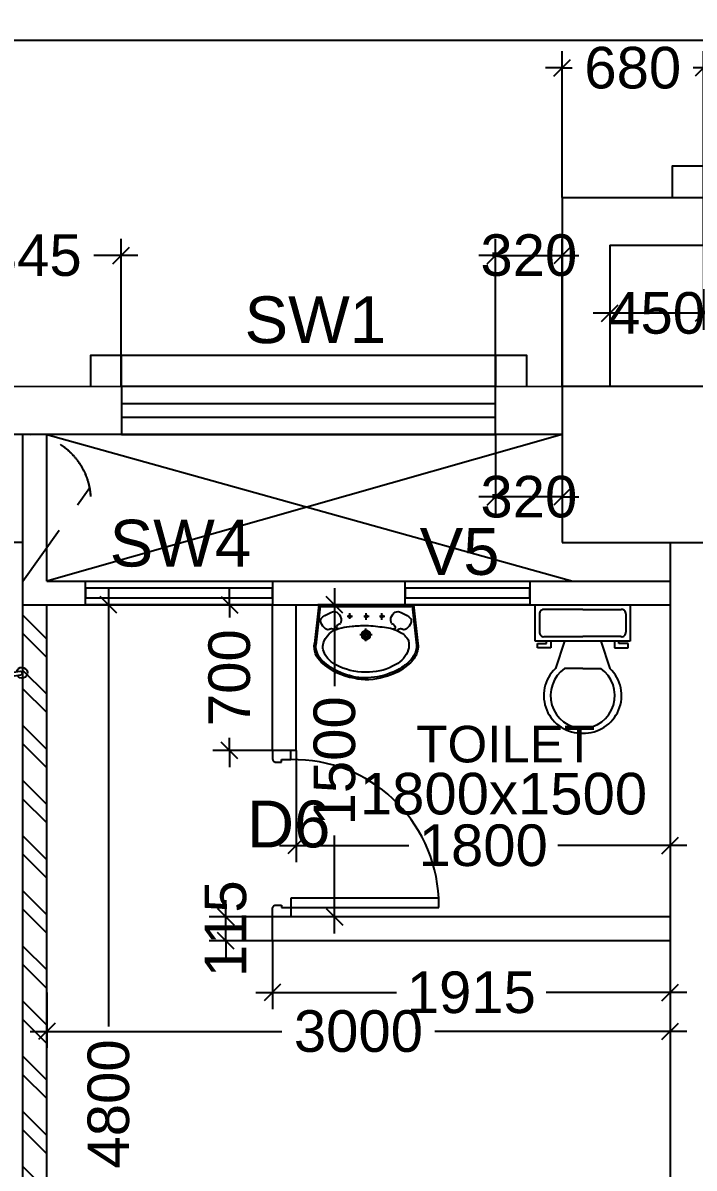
# Model space of a CAD drawing. Extents: x 7897917 to 8423973, y -6487334 to -6173396.
# Drawn here: x 8025329 to 8028559, y -6340774 to -6335266 of the extents above; entities that cross this region are included whole.
import ezdxf
from ezdxf.enums import TextEntityAlignment as Align

# ---------------------------------------------------------------- set-up
doc = ezdxf.new("R2010")
doc.units = 0
doc.header["$LTSCALE"] = 600
doc.header["$MEASUREMENT"] = 0
doc.header["$PDMODE"] = 35
doc.linetypes.add('DASHED', pattern=[0.75, 0.5, -0.25])
doc.layers.get('0').update_dxf_attribs({"linetype": 'CONTINUOUS'})
doc.layers.get('Defpoints').update_dxf_attribs({"linetype": 'CONTINUOUS'})
for name, color, linetype in [('Beds', 33, 'CONTINUOUS'), ('chajja', 7, 'CONTINUOUS'), ('DIM', 8, 'CONTINUOUS'), ('DIM-TEXT', 8, 'CONTINUOUS'), ('DOOR', 32, 'CONTINUOUS'), ('Ele Proje.', 7, 'CONTINUOUS'), ('Fixed Glass', 171, 'CONTINUOUS'), ('furniture', 33, 'CONTINUOUS'), ('joinery', 7, 'CONTINUOUS'), ('LA-column', 3, 'CONTINUOUS'), ('LOADING', 140, 'CONTINUOUS'), ('PARTI', 21, 'CONTINUOUS'), ('Parti Hat', 35, 'CONTINUOUS'), ('Room Dim', 1, 'CONTINUOUS'), ('TEXT', 6, 'CONTINUOUS'), ('Toi-Euip', 8, 'CONTINUOUS'), ('toi-fix', 46, 'CONTINUOUS'), ('Walls', 7, 'CONTINUOUS'), ('WIN', 151, 'CONTINUOUS'), ('Working Dim', 5, 'CONTINUOUS')]:
    doc.layers.add(name, color=color, linetype=linetype)
doc.styles.add('ari', font='arial.ttf')
doc.styles.add('ARIAL', font='arial.ttf')
doc.styles.add('RT', font='romant.shx')
doc.styles.get("Standard").update_dxf_attribs({"font": 'romans.shx'})
doc.dimstyles.new('int. dim', dxfattribs={"dimtxt": 450, "dimasz": 80, "dimexe": 80, "dimexo": 0, "dimgap": 70, "dimtad": 0, "dimdec": 0, "dimzin": 12, "dimdsep": 46, "dimtxsty": 'ari', "dimblk": 'OBLIQUE', "dimcen": 2, "dimdle": 80, "dimclrd": 256, "dimclre": 256, "dimclrt": 6, "dimadec": 0, "dimazin": 0, "dimtfac": 1, "dimtdec": 0, "dimtix": 1, "dimtmove": 2, "dimatfit": 3, "dimfxl": 1, "dimtolj": 1, "dimtzin": 0, "dimlwd": -1, "dimlwe": -1, "dimarcsym": 0})
doc.dimstyles.new('STANDARD$0', dxfattribs={"dimscale": 0, "dimtxt": 150, "dimasz": 125, "dimexe": 0.75, "dimexo": 1, "dimgap": 25, "dimtad": 1, "dimdec": 0, "dimdsep": 46, "dimtxsty": 'Standard', "dimblk1": 'DOT', "dimblk2": 'DOT', "dimsah": 1, "dimcen": 2.5, "dimclrd": 1, "dimclre": 1, "dimclrt": 3, "dimadec": 0, "dimazin": 0, "dimtfac": 1, "dimtdec": 0, "dimtmove": 0, "dimatfit": 3, "dimldrblk": 'DOT', "dimfxl": 1, "dimtolj": 1, "dimtzin": 0, "dimarcsym": 0})
doc.dimstyles.new('TEXT', dxfattribs={"dimscale": 0, "dimtxt": 600, "dimasz": 300, "dimexe": 300, "dimexo": 30, "dimgap": 50, "dimtad": 0, "dimdec": 0, "dimzin": 0, "dimdsep": 46, "dimtxsty": 'RT', "dimblk": 'OBLIQUE', "dimcen": 0.09, "dimdle": 300, "dimclrd": 256, "dimclre": 256, "dimclrt": 170, "dimadec": 0, "dimazin": 0, "dimtfac": 1, "dimtdec": 0, "dimtofl": 0, "dimtmove": 2, "dimatfit": 3, "dimfxl": 1, "dimfrac": 2, "dimtolj": 1, "dimtzin": 0, "dimlwd": -1, "dimlwe": -1, "dimarcsym": 0})

# ---------------------------------------------------------------- blocks, each defined once
blk = doc.blocks.new('_Oblique')
at = {"color": 0, "linetype": 'ByBlock', "lineweight": -2}
blk.add_line((-0.5, -0.5), (0.5, 0.5), dxfattribs=at)
blk = doc.blocks.new('*D231')
at = {"layer": 'Defpoints', "color": 0, "transparency": 16777216}
for p in [(8038813.9, -6333844.6), (8038813.9, -6337015.5), (7997754, -6337165.3)]:
    blk.add_point(p, dxfattribs=at)
at = {"layer": 'DIM', "color": 8, "transparency": 16777216}
for p, q in [((7997754, -6337165.3), (7997754, -6333544.6)), ((8038813.9, -6337015.5), (8038813.9, -6333544.6)), ((7997454, -6333844.6), (8016576, -6333844.6)), ((8039113.9, -6333844.6), (8019991.9, -6333844.6))]:
    blk.add_line(p, q, dxfattribs=at)
at = {"layer": 'DIM', "color": 8, "transparency": 16777216, "xscale": 300, "yscale": 300, "zscale": 300, "rotation": 180}
blk.add_blockref('_Oblique', (7997754, -6333844.6), dxfattribs=at)
at = {"layer": 'DIM', "color": 8, "transparency": 16777216, "xscale": 300, "yscale": 300, "zscale": 300}
blk.add_blockref('_Oblique', (8038813.9, -6333844.6), dxfattribs=at)
at = {"layer": 'DIM', "color": 7, "transparency": 16777216, "insert": (8018284, -6333844.6), "char_height": 750, "attachment_point": 5, "style": 'ari'}
blk.add_mtext('\\A1;41.06m', dxfattribs=at)
blk = doc.blocks.new('*D247')
at = {"layer": 'Defpoints', "color": 0, "transparency": 16777216}
for p in [(8038813.9, -6332733.4), (7918773.9, -6337015.4, 5.1), (8038813.9, -6337015.4, -42.2)]:
    blk.add_point(p, dxfattribs=at)
at = {"layer": 'DIM', "color": 8, "transparency": 16777216}
for p, q in [((7918773.9, -6337015.4), (7918773.9, -6332433.4)), ((8038813.9, -6337015.4), (8038813.9, -6332433.4)), ((7918473.9, -6332733.4), (7976845, -6332733.4)), ((8039113.9, -6332733.4), (7980742.8, -6332733.4))]:
    blk.add_line(p, q, dxfattribs=at)
at = {"layer": 'DIM', "color": 8, "transparency": 16777216, "xscale": 300, "yscale": 300, "zscale": 300, "rotation": 180}
blk.add_blockref('_Oblique', (7918773.9, -6332733.4), dxfattribs=at)
at = {"layer": 'DIM', "color": 8, "transparency": 16777216, "xscale": 300, "yscale": 300, "zscale": 300}
blk.add_blockref('_Oblique', (8038813.9, -6332733.4), dxfattribs=at)
at = {"layer": 'DIM', "color": 7, "transparency": 16777216, "insert": (7978793.9, -6332733.4), "char_height": 750, "attachment_point": 5, "style": 'ari'}
blk.add_mtext('\\A1;120.04m', dxfattribs=at)
blk = doc.blocks.new('*D330')
at = {"layer": 'Defpoints', "color": 0, "transparency": 16777216}
for p in [(8027923.6, -6335483), (8027923.6, -6336105.4), (8028604, -6336335.4, 47.4)]:
    blk.add_point(p, dxfattribs=at)
at = {"layer": 'Working Dim', "transparency": 16777216}
for p, q in [((8027923.6, -6336105.4), (8027923.6, -6335403)), ((8028604, -6336335.4), (8028604, -6335403)), ((8027923.6, -6335483), (8027843.6, -6335483)), ((8027923.6, -6335483), (8027972.6, -6335483)), ((8028604, -6335483), (8028554.9, -6335483)), ((8028604, -6335483), (8028684, -6335483))]:
    blk.add_line(p, q, dxfattribs=at)
at = {"layer": 'Working Dim', "transparency": 16777216, "xscale": 80, "yscale": 80, "zscale": 80}
blk.add_blockref('_Oblique', (8027923.6, -6335483), dxfattribs=at)
at = {"layer": 'Working Dim', "transparency": 16777216, "xscale": 80, "yscale": 80, "zscale": 80, "rotation": 180}
blk.add_blockref('_Oblique', (8028604, -6335483), dxfattribs=at)
at = {"layer": 'Working Dim', "color": 6, "transparency": 16777216, "insert": (8028263.8, -6335483), "char_height": 200, "attachment_point": 5, "style": 'ari'}
blk.add_mtext('\\A1;680', dxfattribs=at)
blk = doc.blocks.new('*D331')
at = {"layer": 'Defpoints', "color": 0, "transparency": 16777216}
for p in [(8027923.6, -6336384.5), (8027603.6, -6337015.5, 109.6), (8027923.6, -6337015.4, -14.8)]:
    blk.add_point(p, dxfattribs=at)
at = {"layer": 'Working Dim', "transparency": 16777216}
for p, q in [((8027603.6, -6337015.5), (8027603.6, -6336304.5)), ((8027923.6, -6337015.4), (8027923.6, -6336304.5)), ((8027603.6, -6336384.5), (8027523.6, -6336384.5)), ((8027603.6, -6336384.5), (8027923.6, -6336384.5)), ((8027923.6, -6336384.5), (8028003.6, -6336384.5))]:
    blk.add_line(p, q, dxfattribs=at)
at = {"layer": 'Working Dim', "transparency": 16777216, "xscale": 80, "yscale": 80, "zscale": 80}
blk.add_blockref('_Oblique', (8027603.6, -6336384.5), dxfattribs=at)
at = {"layer": 'Working Dim', "transparency": 16777216, "xscale": 80, "yscale": 80, "zscale": 80, "rotation": 180}
blk.add_blockref('_Oblique', (8027923.6, -6336384.5), dxfattribs=at)
at = {"layer": 'Working Dim', "color": 6, "transparency": 16777216, "insert": (8027763.6, -6336384.5), "char_height": 200, "attachment_point": 5, "style": 'ari'}
blk.add_mtext('\\A1;320', dxfattribs=at)
blk = doc.blocks.new('*D332')
at = {"layer": 'Defpoints', "color": 0, "transparency": 16777216}
for p in [(8025801.4, -6336384.5), (8024956.3, -6337015.8, 108.6), (8025801.4, -6337015.9, -14.8)]:
    blk.add_point(p, dxfattribs=at)
at = {"layer": 'Working Dim', "transparency": 16777216}
for p, q in [((8024956.3, -6337015.8), (8024956.3, -6336304.5)), ((8025801.4, -6337015.9), (8025801.4, -6336304.5)), ((8024876.3, -6336384.5), (8025087, -6336384.5)), ((8025881.4, -6336384.5), (8025670.6, -6336384.5))]:
    blk.add_line(p, q, dxfattribs=at)
at = {"layer": 'Working Dim', "transparency": 16777216, "xscale": 80, "yscale": 80, "zscale": 80, "rotation": 180}
blk.add_blockref('_Oblique', (8024956.3, -6336384.5), dxfattribs=at)
at = {"layer": 'Working Dim', "transparency": 16777216, "xscale": 80, "yscale": 80, "zscale": 80}
blk.add_blockref('_Oblique', (8025801.4, -6336384.5), dxfattribs=at)
at = {"layer": 'Working Dim', "color": 6, "transparency": 16777216, "insert": (8025378.8, -6336384.5), "char_height": 200, "attachment_point": 5, "style": 'ari'}
blk.add_mtext('\\A1;845', dxfattribs=at)
blk = doc.blocks.new('*D364')
at = {"layer": 'Defpoints', "color": 0, "transparency": 16777216}
for p in [(8027603.6, -6337245.8, 109.6), (8027923.9, -6337245.5, 57.1), (8027603.6, -6337546.2)]:
    blk.add_point(p, dxfattribs=at)
at = {"layer": 'Working Dim', "transparency": 16777216}
for p, q in [((8027603.6, -6337245.8), (8027603.6, -6337626.2)), ((8027923.9, -6337245.5), (8027923.9, -6337626.2)), ((8027603.6, -6337546.2), (8027523.6, -6337546.2)), ((8027923.9, -6337546.2), (8027603.6, -6337546.2)), ((8027923.9, -6337546.2), (8028003.9, -6337546.2))]:
    blk.add_line(p, q, dxfattribs=at)
at = {"layer": 'Working Dim', "transparency": 16777216, "xscale": 80, "yscale": 80, "zscale": 80}
blk.add_blockref('_Oblique', (8027603.6, -6337546.2), dxfattribs=at)
at = {"layer": 'Working Dim', "transparency": 16777216, "xscale": 80, "yscale": 80, "zscale": 80, "rotation": 180}
blk.add_blockref('_Oblique', (8027923.9, -6337546.2), dxfattribs=at)
at = {"layer": 'Working Dim', "color": 6, "transparency": 16777216, "insert": (8027763.8, -6337546.2), "char_height": 200, "attachment_point": 5, "style": 'ari'}
blk.add_mtext('\\A1;320', dxfattribs=at)
blk = doc.blocks.new('*D387')
at = {"layer": 'Defpoints', "color": 0, "transparency": 16777216}
for p in [(8028153.6, -6336335.4, 74.4), (8028603.7, -6336335.4, 64.7), (8028153.6, -6336662.6)]:
    blk.add_point(p, dxfattribs=at)
at = {"layer": 'Working Dim', "transparency": 16777216}
for p, q in [((8028153.6, -6336335.4), (8028153.6, -6336742.6)), ((8028603.7, -6336335.4), (8028603.7, -6336742.6)), ((8028153.6, -6336662.6), (8028073.6, -6336662.6)), ((8028603.7, -6336662.6), (8028153.6, -6336662.6)), ((8028603.7, -6336662.6), (8028683.7, -6336662.6))]:
    blk.add_line(p, q, dxfattribs=at)
at = {"layer": 'Working Dim', "transparency": 16777216, "xscale": 80, "yscale": 80, "zscale": 80}
blk.add_blockref('_Oblique', (8028153.6, -6336662.6), dxfattribs=at)
at = {"layer": 'Working Dim', "transparency": 16777216, "xscale": 80, "yscale": 80, "zscale": 80, "rotation": 180}
blk.add_blockref('_Oblique', (8028603.7, -6336662.6), dxfattribs=at)
at = {"layer": 'Working Dim', "color": 6, "transparency": 16777216, "insert": (8028378.7, -6336662.6), "char_height": 200, "attachment_point": 5, "style": 'ari'}
blk.add_mtext('\\A1;450', dxfattribs=at)
blk = doc.blocks.new('*D1459')
at = {"layer": 'Defpoints', "color": 0, "linetype": 'Continuous', "transparency": 16777216}
for p in [(8038813.9, -6335351), (8038813.9, -6337015.5, -14.3), (7997754.3, -6337085.4, -0.1)]:
    blk.add_point(p, dxfattribs=at)
at = {"layer": 'DIM-TEXT', "transparency": 16777216}
for p, q in [((7997754.3, -6337085.4), (7997754.3, -6335051)), ((8038813.9, -6337015.5), (8038813.9, -6335051)), ((7997454.3, -6335351), (8012036.3, -6335351)), ((8039113.9, -6335351), (8024532, -6335351))]:
    blk.add_line(p, q, dxfattribs=at)
at = {"layer": 'DIM-TEXT', "linetype": 'Continuous', "transparency": 16777216, "xscale": 300, "yscale": 300, "zscale": 300, "rotation": 180}
blk.add_blockref('_Oblique', (7997754.3, -6335351), dxfattribs=at)
at = {"layer": 'DIM-TEXT', "linetype": 'Continuous', "transparency": 16777216, "xscale": 300, "yscale": 300, "zscale": 300}
blk.add_blockref('_Oblique', (8038813.9, -6335351), dxfattribs=at)
at = {"layer": 'DIM-TEXT', "color": 170, "linetype": 'Continuous', "transparency": 16777216, "insert": (8018284.1, -6335351), "char_height": 750, "attachment_point": 5, "style": 'ari'}
blk.add_mtext('\\A1;{\\H1.067x;S.I.C.U WARD (20 Beds)}', dxfattribs=at)
blk = doc.blocks.new('1000')
at = {"layer": 'DOOR'}
for p, q in [((0, -100), (0, 0)), ((0, 0), (49.7, 0)), ((49.7, 0), (49.7, -2.2)), ((63.2, -49.5), (49.7, -49.5)), ((49.7, -49.5), (49.7, -100)), ((63.2, -13.5), (61, -13.5)), ((63.2, -13.5), (63.2, -49.5)), ((836.8, -13.5), (836.8, -49.5)), ((836.8, -13.5), (839, -13.5)), ((836.8, -49.5), (850.3, -49.5)), ((850.3, 0), (850.3, -2.2)), ((900, 0), (850.3, 0)), ((850.3, -49.5), (850.3, -100)), ((900, -100), (900, 0)), ((49.7, -100), (0, -100)), ((49.7, -100), (49.7, -900.6)), ((100.2, -100), (49.7, -100)), ((100.2, -900.6), (100.2, -100)), ((850.3, -100), (900, -100)), ((49.7, -900.6), (100.2, -900.6))]:
    blk.add_line(p, q, dxfattribs=at)
for centre, major_axis, start_param, end_param in [((49.7, -13.5), (-7.95, 7.95), 3.926991, 5.497787), ((850.3, -13.5), (7.95, 7.95), 0.785398, 2.356194)]:
    blk.add_ellipse(centre, major_axis=major_axis, ratio=1, start_param=start_param, end_param=end_param, dxfattribs=at)
at = {"layer": 'DOOR', "color": 145}
blk.add_ellipse((64.3, -115.3), major_axis=(-519.7, 589.8), ratio=1, start_param=2.464943, end_param=4.009476, dxfattribs=at)
blk = doc.blocks.new('*D1736')
at = {"layer": 'Defpoints', "color": 0, "transparency": 16777216}
for p in [(8025443.8, -6339930.3, 20.7), (8028443.3, -6339930.3, 5.1), (8025443.8, -6340116.3)]:
    blk.add_point(p, dxfattribs=at)
at = {"layer": 'Working Dim', "transparency": 16777216}
for p, q in [((8025443.8, -6339930.3), (8025443.8, -6340196.3)), ((8028443.3, -6339930.3), (8028443.3, -6340196.3)), ((8025363.8, -6340116.3), (8026575.3, -6340116.3)), ((8028523.3, -6340116.3), (8027311.8, -6340116.3))]:
    blk.add_line(p, q, dxfattribs=at)
at = {"layer": 'Working Dim', "transparency": 16777216, "xscale": 80, "yscale": 80, "zscale": 80, "rotation": 180}
blk.add_blockref('_Oblique', (8025443.8, -6340116.3), dxfattribs=at)
at = {"layer": 'Working Dim', "transparency": 16777216, "xscale": 80, "yscale": 80, "zscale": 80}
blk.add_blockref('_Oblique', (8028443.3, -6340116.3), dxfattribs=at)
at = {"layer": 'Working Dim', "color": 6, "transparency": 16777216, "insert": (8026943.5, -6340116.3), "char_height": 200, "attachment_point": 5, "style": 'ari'}
blk.add_mtext('\\A1;3000', dxfattribs=at)
blk = doc.blocks.new('*D1737')
at = {"layer": 'Defpoints', "color": 0, "transparency": 16777216}
for p in [(8026001.6, -6338065.5, 6), (8025741.2, -6342865.4), (8026087.2, -6342865.4, 20)]:
    blk.add_point(p, dxfattribs=at)
at = {"layer": 'Working Dim', "transparency": 16777216}
for p, q in [((8025741.2, -6337985.5), (8025741.2, -6340093.1)), ((8026001.6, -6338065.5), (8025661.2, -6338065.5)), ((8025741.2, -6342945.4), (8025741.2, -6340837.8)), ((8026087.2, -6342865.4), (8025661.2, -6342865.4))]:
    blk.add_line(p, q, dxfattribs=at)
at = {"layer": 'Working Dim', "transparency": 16777216, "xscale": 80, "yscale": 80, "zscale": 80}
for p, rotation in [((8025741.2, -6338065.5), 90), ((8025741.2, -6342865.4), 270)]:
    blk.add_blockref('_Oblique', p, dxfattribs=dict(at, rotation=rotation))
at = {"layer": 'Working Dim', "color": 6, "transparency": 16777216, "insert": (8025741.2, -6340465.5), "char_height": 200, "attachment_point": 5, "rotation": 90, "style": 'ari'}
blk.add_mtext('\\A1;4800', dxfattribs=at)
blk = doc.blocks.new('*D1738')
at = {"layer": 'Defpoints', "color": 0, "transparency": 16777216}
for p in [(8026644.3, -6338765.5, 5.1), (8028444.3, -6339103.1, 5.1), (8026644.3, -6339222.7)]:
    blk.add_point(p, dxfattribs=at)
at = {"layer": 'Working Dim', "transparency": 16777216}
for p, q in [((8026644.3, -6338765.5), (8026644.3, -6339302.7)), ((8028444.3, -6339103.1), (8028444.3, -6339302.7)), ((8026564.3, -6339222.7), (8027185.4, -6339222.7)), ((8028524.3, -6339222.7), (8027903.2, -6339222.7))]:
    blk.add_line(p, q, dxfattribs=at)
at = {"layer": 'Working Dim', "transparency": 16777216, "xscale": 80, "yscale": 80, "zscale": 80, "rotation": 180}
blk.add_blockref('_Oblique', (8026644.3, -6339222.7), dxfattribs=at)
at = {"layer": 'Working Dim', "transparency": 16777216, "xscale": 80, "yscale": 80, "zscale": 80}
blk.add_blockref('_Oblique', (8028444.3, -6339222.7), dxfattribs=at)
at = {"layer": 'Working Dim', "color": 6, "transparency": 16777216, "insert": (8027544.3, -6339222.7), "char_height": 200, "attachment_point": 5, "style": 'ari'}
blk.add_mtext('\\A1;1800', dxfattribs=at)
blk = doc.blocks.new('*D1739')
at = {"layer": 'Defpoints', "color": 0, "transparency": 16777216}
for p in [(8026828.8, -6338065.5, 5.1), (8026828.8, -6338065.5), (8026828.8, -6339565.5, 5.1)]:
    blk.add_point(p, dxfattribs=at)
at = {"layer": 'Working Dim', "transparency": 16777216}
for p, q in [((8026828.8, -6337985.5), (8026828.8, -6338456.6)), ((8026828.8, -6338065.5), (8026748.8, -6338065.5)), ((8026828.8, -6339645.5), (8026828.8, -6339174.4)), ((8026828.8, -6339565.5), (8026748.8, -6339565.5))]:
    blk.add_line(p, q, dxfattribs=at)
at = {"layer": 'Working Dim', "transparency": 16777216, "xscale": 80, "yscale": 80, "zscale": 80}
for p, rotation in [((8026828.8, -6338065.5), 90), ((8026828.8, -6339565.5), 270)]:
    blk.add_blockref('_Oblique', p, dxfattribs=dict(at, rotation=rotation))
at = {"layer": 'Working Dim', "color": 6, "transparency": 16777216, "insert": (8026828.8, -6338815.5), "char_height": 200, "attachment_point": 5, "rotation": 90, "style": 'ari'}
blk.add_mtext('\\A1;1500', dxfattribs=at)
blk = doc.blocks.new('HF12177-P')
for p, q in [((-0.0196, -0.007), (-0.1885, 0.2255)), ((0, 0), (-0.1724, 0.2372)), ((0, 0), (0.1724, 0.2372)), ((0.0196, -0.007), (0.1885, 0.2255)), ((-0.0631, -0.027), (-0.2951, -0.1024)), ((-0.01, -0.0308), (-0.2889, -0.1214)), ((-0.12, -0.015), (-0.12, -0.019)), ((-0.112, -0.007), (0.112, -0.007)), ((-0.112, -0.027), (0.112, -0.027)), ((-0.1, -0.007), (-0.1, -0.027)), ((-0.01, -0.0308), (-0.01, -0.324)), ((0.01, -0.0308), (0.01, -0.324)), ((0.01, -0.0308), (0.2889, -0.1214)), ((0.0631, -0.027), (0.2951, -0.1024)), ((0.1, -0.007), (0.1, -0.027)), ((0.12, -0.015), (0.12, -0.019))]:
    blk.add_line(p, q)
for centre, radius, start, end in [((-0.1852, 0.2378), 0.03, 325.47122, 286.52878), ((0.1852, 0.2378), 0.03, 253.47122, 214.52878), ((-0.1821, 0.2302), 0.008, 126.37327, 216), ((0, -0.017), 0.315, 125.62673, 126.37327), ((-0.1788, 0.2325), 0.008, 36, 125.62673), ((0.1788, 0.2325), 0.008, 54.37327, 144), ((0, -0.017), 0.315, 53.62673, 54.37327), ((0.1821, 0.2302), 0.008, 324, 53.62673), ((-0.112, -0.015), 0.008, 90, 180), ((-0.112, -0.019), 0.008, 180, 270), ((0.112, -0.015), 0.008, 0, 90), ((0.112, -0.019), 0.008, 270, 0), ((-0.2996, -0.1144), 0.03, 37.47122, 358.52878), ((-0.2926, -0.11), 0.008, 108, 197.62673), ((0, -0.017), 0.315, 197.62673, 198.37327), ((-0.2914, -0.1138), 0.008, 198.37327, 288), ((0.2996, -0.1144), 0.03, 181.47122, 142.52878), ((0.2914, -0.1138), 0.008, 252, 341.62673), ((0.2926, -0.11), 0.008, 342.37327, 72), ((0, -0.017), 0.315, 341.62673, 342.37327), ((0, -0.332), 0.03, 109.47122, 70.52878), ((-0.002, -0.324), 0.008, 180, 269.62673), ((0, -0.017), 0.315, 269.62673, 270.37327), ((0.002, -0.324), 0.008, 270.37327, 0)]:
    blk.add_arc(centre, radius, start, end)
blk = doc.blocks.new('HF10037A-P')
for p, q in [((-0.0301, 0.4129), (-0.0301, 0.3879)), ((0.0299, 0.4129), (-0.0301, 0.4129)), ((0.0299, 0.3879), (-0.0301, 0.3879)), ((0.0299, 0.4129), (0.0299, 0.3879)), ((-0.2161, 0.2789), (-0.2303, 0.2206)), ((-0.2161, 0.2789), (-0.1918, 0.273)), ((-0.1918, 0.273), (-0.206, 0.2147)), ((0.1911, 0.2695), (0.2149, 0.2771)), ((0.1911, 0.2695), (0.2094, 0.2124)), ((0.2149, 0.2771), (0.2332, 0.22)), ((-0.2303, 0.2206), (-0.206, 0.2147)), ((0.1909, 0.2372), (0.2004, 0.2402)), ((0.2094, 0.2124), (0.2332, 0.22)), ((-0.1637, 0.0065), (-0.1487, 0.0264)), ((-0.1637, 0.0065), (-0.1157, -0.0296)), ((-0.1487, 0.0264), (-0.1007, -0.0096)), ((0.0965, -0.0108), (0.1459, 0.0231)), ((0.1106, -0.0314), (0.1601, 0.0025)), ((0.1107, 0.0109), (0.1162, 0.0026)), ((0.1601, 0.0025), (0.1459, 0.0231)), ((-0.1157, -0.0296), (-0.1007, -0.0096)), ((0.1106, -0.0314), (0.0965, -0.0108))]:
    blk.add_line(p, q)
for radius in [0.21, 0.1775]:
    blk.add_circle((0, 0.1775), radius)
for centre, radius, start, end in [((-0.0001, 0.3254), 0.0925, 71.07536, 108.92464), ((-0.0001, 0.4754), 0.0925, 251.07536, 288.92464), ((-0.1382, 0.229), 0.0925, 147.34193, 185.19122), ((-0.2839, 0.2646), 0.0925, 327.34193, 5.19122), ((0.2836, 0.2676), 0.0925, 178.84116, 216.69044), ((0.1407, 0.2219), 0.0925, 358.84116, 36.69044), ((0, 0.1775), 0.2, 303.60368, 17.3657), ((-0.0871, 0.0584), 0.0925, 214.18748, 252.03677), ((-0.1772, -0.0615), 0.0925, 34.18748, 72.03677), ((0.1707, -0.066), 0.0925, 105.51211, 143.3614), ((0.0859, 0.0577), 0.0925, 285.51211, 323.3614)]:
    blk.add_arc(centre, radius, start, end)
blk = doc.blocks.new('ME17678-P')
at = {"layer": 'furniture', "color": 21}
for p, q in [((-0.05, 0.175), (0.26, 0.175)), ((-0.05, 0.175), (-0.05, 0.05)), ((0.26, 0.175), (0.26, 0)), ((0, 0), (-0.05, 0.05)), ((0, 0), (0.26, 0))]:
    blk.add_line(p, q, dxfattribs=at)
blk = doc.blocks.new('A$C6969112B')
at = {"layer": 'furniture', "color": 8}
for p, q in [((477.6, 1766.3), (1159.9, 1766.3)), ((477.6, 130.9), (477.6, 1766.3)), ((521.2, 1792.5), (1116.3, 1792.5)), ((521.2, 1766.3), (521.2, 1792.5)), ((1116.3, 1766.3), (1116.3, 1792.5)), ((1159.9, 130.9), (1159.9, 1766.3)), ((428.3, 1689), (477.6, 1728.6)), ((428.3, 1654.1), (477.6, 1614.5)), ((432.3, 1559.1), (432.3, 1556.9)), ((433.9, 342.6), (433.9, 1556.9)), ((451.4, 342.6), (451.4, 1556.9)), ((453, 1559.1), (453, 1556.9)), ((476, 1595), (476, 1560.9)), ((1161.6, 1595), (1161.6, 1560.9)), ((1184.5, 1559.1), (1184.5, 1556.9)), ((1186.1, 342.6), (1186.1, 1556.9)), ((1203.6, 342.6), (1203.6, 1556.9)), ((1205.2, 1559.1), (1205.2, 1556.9)), ((1234.1, 702.5), (1212.3, 702.5)), ((1212.3, 702.5), (1212.3, 650.2)), ((1223.2, 130.9), (1223.2, 676.4)), ((1223.2, 676.4), (1594.1, 676.4)), ((1234.1, 702.5), (1234.1, 676.4)), ((1605, 702.5), (1583.2, 702.5)), ((1583.2, 702.5), (1583.2, 676.4)), ((1594.1, 676.4), (1594.1, 130.9)), ((1605, 702.5), (1605, 650.2)), ((1223.2, 650.2), (1212.3, 650.2)), ((1223.2, 658.9), (1576.7, 658.9)), ((1576.7, 658.9), (1576.7, 148.4)), ((1605, 650.2), (1594.1, 650.2)), ((432.3, 340.4), (432.3, 342.6)), ((453, 340.4), (453, 342.6)), ((476, 304.5), (476, 338.6)), ((1161.6, 304.5), (1161.6, 338.6)), ((1184.5, 340.4), (1184.5, 342.6)), ((1205.2, 340.4), (1205.2, 342.6)), ((1159.9, 130.9), (477.6, 130.9)), ((521.2, 104.7), (521.2, 130.9)), ((1116.3, 104.7), (1116.3, 130.9)), ((1223.2, 157.1), (1212.3, 157.1)), ((1212.3, 157.1), (1212.3, 104.7)), ((1576.7, 148.4), (1223.2, 148.4)), ((1594.1, 130.9), (1223.2, 130.9)), ((1234.1, 130.9), (1234.1, 104.7)), ((1583.2, 130.9), (1583.2, 104.7)), ((1605, 157.1), (1594.1, 157.1)), ((1605, 157.1), (1605, 104.7)), ((1116.3, 104.7), (521.2, 104.7)), ((1234.1, 104.7), (1212.3, 104.7)), ((1605, 104.7), (1583.2, 104.7))]:
    blk.add_line(p, q, dxfattribs=at)
for points in [[(564.9, 1792.5), (564.9, 1853.6, -0.414214), (608.5, 1897.3), (1029, 1897.3, -0.414214), (1072.7, 1853.6), (1072.7, 1792.5)], [(586.7, 1792.5), (586.7, 1853.6, -0.414214), (608.5, 1875.4), (1029, 1875.4, -0.414214), (1050.8, 1853.6), (1050.8, 1792.5)], [(476, 1592.7), (451.4, 1585, 0.318781), (430, 1563.1), (430, 1559.1), (455.4, 1559.1), (455.4, 1563.1), (476, 1563.1)], [(1161.6, 1592.7), (1186.1, 1585, -0.318781), (1207.6, 1563.1), (1207.6, 1559.1), (1182.1, 1559.1), (1182.1, 1563.1), (1161.6, 1563.1)], [(476, 306.8), (451.4, 314.4, -0.318781), (430, 336.4), (430, 340.4), (455.4, 340.4), (455.4, 336.4), (476, 336.4)], [(1161.6, 306.8), (1186.1, 314.4, 0.318781), (1207.6, 336.4), (1207.6, 340.4), (1182.1, 340.4), (1182.1, 336.4), (1161.6, 336.4)], [(1072.7, 104.7), (1072.7, 43.6, -0.414214), (1029, 0), (608.5, 0, -0.414214), (564.9, 43.6), (564.9, 104.7)], [(1050.8, 104.7), (1050.8, 43.6, -0.414214), (1029, 21.8), (608.5, 21.8, -0.414214), (586.7, 43.6), (586.7, 104.7)]]:
    blk.add_lwpolyline(points, format="xyb", dxfattribs=at)
for points in [[(432.3, 1556.9), (453, 1556.9)], [(476, 1595), (477.6, 1595)], [(476, 1560.9), (477.6, 1560.9)], [(1161.6, 1595), (1159.9, 1595)], [(1161.6, 1560.9), (1159.9, 1560.9)], [(1205.2, 1556.9), (1184.5, 1556.9)], [(432.3, 342.6), (453, 342.6)], [(476, 338.6), (477.6, 338.6)], [(1161.6, 338.6), (1159.9, 338.6)], [(1205.2, 342.6), (1184.5, 342.6)], [(476, 304.5), (477.6, 304.5)], [(1161.6, 304.5), (1159.9, 304.5)]]:
    blk.add_lwpolyline(points, dxfattribs=at)
blk.add_circle((435.1, 1671.6), 9.27, dxfattribs=at)
for centre, radius, start, end in [((440.7, 1671.6), 21.4, 125.427, 234.573), ((1288.7, 676.4), 80.7, 161.0754, 198.9246), ((1157.8, 676.4), 80.7, 0, 18.9246), ((1659.6, 676.4), 80.7, 161.0754, 180), ((1528.7, 676.4), 80.7, 341.0754, 18.9246), ((1288.7, 130.9), 80.7, 161.0754, 198.9246), ((1157.8, 130.9), 80.7, 341.0754, 0), ((1659.6, 130.9), 80.7, 180, 198.9246), ((1528.7, 130.9), 80.7, 341.0754, 18.9246)]:
    blk.add_arc(centre, radius, start, end, dxfattribs=at)
at = {"layer": 'LOADING', "color": 8, "yscale": 872.7299101983663, "zscale": 872.7299101979671}
for name, p, xscale, rotation in [('HF12177-P', (1424.7, 1676), -872.7299101979006, 170.2976301882088), ('HF10037A-P', (215.1, 1178), -872.7299102004868, 353.6512974186875)]:
    blk.add_blockref(name, p, dxfattribs=dict(at, xscale=xscale, rotation=rotation))
at = {"layer": 'LOADING', "color": 8, "xscale": -872.7299101983663, "yscale": 872.7299101983663, "zscale": 872.7299101979671}
blk.add_blockref('ME17678-P', (343.2, 1718.8), dxfattribs=at)
blk = doc.blocks.new('*D1757')
at = {"layer": 'Defpoints', "color": 0, "transparency": 16777216}
for p in [(8026529.3, -6339680.5), (8028444.3, -6339680.5), (8026529.3, -6339929.8)]:
    blk.add_point(p, dxfattribs=at)
at = {"layer": 'Working Dim', "transparency": 16777216}
for p, q in [((8026529.3, -6339680.5), (8026529.3, -6340009.8)), ((8028444.3, -6339680.5), (8028444.3, -6340009.8)), ((8026449.3, -6339929.8), (8027126.8, -6339929.8)), ((8028524.3, -6339929.8), (8027846.8, -6339929.8))]:
    blk.add_line(p, q, dxfattribs=at)
at = {"layer": 'Working Dim', "transparency": 16777216, "xscale": 80, "yscale": 80, "zscale": 80, "rotation": 180}
blk.add_blockref('_Oblique', (8026529.3, -6339929.8), dxfattribs=at)
at = {"layer": 'Working Dim', "transparency": 16777216, "xscale": 80, "yscale": 80, "zscale": 80}
blk.add_blockref('_Oblique', (8028444.3, -6339929.8), dxfattribs=at)
at = {"layer": 'Working Dim', "color": 6, "transparency": 16777216, "insert": (8027486.8, -6339929.8), "char_height": 200, "attachment_point": 5, "style": 'ari'}
blk.add_mtext('\\A1;1915', dxfattribs=at)
blk = doc.blocks.new('*D1758')
at = {"layer": 'Defpoints', "color": 0, "transparency": 16777216}
for p in [(8026529.3, -6338065.5), (8026322.9, -6338765.5), (8026529.3, -6338765.5)]:
    blk.add_point(p, dxfattribs=at)
at = {"layer": 'Working Dim', "transparency": 16777216}
for p, q in [((8026322.9, -6338065.5), (8026322.9, -6337985.5)), ((8026529.3, -6338065.5), (8026242.9, -6338065.5)), ((8026322.9, -6338065.5), (8026322.9, -6338125.7)), ((8026322.9, -6338765.5), (8026322.9, -6338705.3)), ((8026529.3, -6338765.5), (8026242.9, -6338765.5)), ((8026322.9, -6338765.5), (8026322.9, -6338845.5))]:
    blk.add_line(p, q, dxfattribs=at)
at = {"layer": 'Working Dim', "transparency": 16777216, "xscale": 80, "yscale": 80, "zscale": 80}
for p, rotation in [((8026322.9, -6338065.5), 270), ((8026322.9, -6338765.5), 90)]:
    blk.add_blockref('_Oblique', p, dxfattribs=dict(at, rotation=rotation))
at = {"layer": 'Working Dim', "color": 6, "transparency": 16777216, "insert": (8026322.9, -6338415.5), "char_height": 200, "attachment_point": 5, "rotation": 90, "style": 'ari'}
blk.add_mtext('\\A1;700', dxfattribs=at)
blk = doc.blocks.new('*D1759')
at = {"layer": 'Defpoints', "color": 0, "transparency": 16777216}
for p in [(8026304.8, -6339565.5), (8026529.3, -6339565.5), (8026529.3, -6339680.5)]:
    blk.add_point(p, dxfattribs=at)
at = {"layer": 'Working Dim', "transparency": 16777216}
for p, q in [((8026304.8, -6339565.5), (8026304.8, -6339485.5)), ((8026529.3, -6339565.5), (8026224.8, -6339565.5)), ((8026304.8, -6339680.5), (8026304.8, -6339565.5)), ((8026529.3, -6339680.5), (8026224.8, -6339680.5)), ((8026304.8, -6339680.5), (8026304.8, -6339760.5))]:
    blk.add_line(p, q, dxfattribs=at)
at = {"layer": 'Working Dim', "transparency": 16777216, "xscale": 80, "yscale": 80, "zscale": 80}
for p, rotation in [((8026304.8, -6339565.5), 270), ((8026304.8, -6339680.5), 90)]:
    blk.add_blockref('_Oblique', p, dxfattribs=dict(at, rotation=rotation))
at = {"layer": 'Working Dim', "color": 6, "transparency": 16777216, "insert": (8026304.8, -6339623), "char_height": 200, "attachment_point": 5, "rotation": 90, "style": 'ari'}
blk.add_mtext('\\A1;115', dxfattribs=at)
blk = doc.blocks.new('A$C70ED7303')
at = {"layer": 'toi-fix', "color": 8}
for p, q in [((0, 0), (229, 0)), ((229, 0), (229, -174.4)), ((-229, 0), (0, 0)), ((-229, -174.4), (-229, 0)), ((-207.2, -43.6), (-207.2, -130.8)), ((0, -21.8), (-185.4, -21.8)), ((0, -21.8), (185.4, -21.8)), ((207.2, -43.6), (207.2, -130.8)), ((-185.4, -152.6), (0, -152.6)), ((185.4, -152.6), (0, -152.6)), ((229, -174.4), (-229, -174.4)), ((-218.1, -207.2), (-218.1, -185.4)), ((-218.1, -185.4), (-174.4, -185.4)), ((-152.6, -207.2), (-218.1, -207.2)), ((-174.4, -185.4), (-174.4, -174.4)), ((-152.6, -174.4), (-152.6, -207.2)), ((-87.2, -174.4), (-130.8, -305.3)), ((87.2, -174.4), (130.8, -305.3)), ((152.6, -174.4), (152.6, -207.2)), ((152.6, -207.2), (218.1, -207.2)), ((174.4, -185.4), (174.4, -174.4)), ((218.1, -185.4), (174.4, -185.4)), ((218.1, -207.2), (218.1, -185.4)), ((0, -305.3), (-87.2, -305.3)), ((0, -305.3), (87.2, -305.3))]:
    blk.add_line(p, q, dxfattribs=at)
for centre, major_axis, start_param, end_param in [((-188.1, -40.9), (13.6, -13.6), 2.214297, 4.068888), ((188.1, -40.9), (13.6, -13.6), 0.643501, 2.498091), ((-188.1, -133.6), (-13.6, -13.6), 5.35589, 7.21048), ((188.1, -133.6), (-13.6, -13.6), 0.643501, 2.498091), ((-6.6, -436.2), (-127.6, -127.6), 4.686239, 7.105146), ((4.7, -435.5), (-112.7, -112.7), 4.541602, 7.039318), ((6.6, -436.2), (55.8, -171.6), -0.351019, 2.067888), ((-4.7, -435.5), (-112.7, -112.7), 0.814663, 3.31238)]:
    blk.add_ellipse(centre, major_axis=major_axis, ratio=1, start_param=start_param, end_param=end_param, dxfattribs=at)
blk = doc.blocks.new('A$C1E9F72C1')
at = {"layer": 'Toi-Euip', "color": 8}
for p, q in [((-228.2, 0), (-249, -186.3)), ((-228.2, 0), (228.2, 0)), ((228.2, 0), (249, -186.3)), ((-220.9, -6.6), (-241.8, -193.1)), ((-212.9, -9.7), (208.6, -9.7)), ((-63.8, -54.9), (-90.3, -54.9)), ((-76, -72.5), (-76, -39.7)), ((11.6, -54.9), (-14.9, -54.9)), ((-0.6, -72.5), (-0.6, -39.7)), ((91.5, -54.9), (65.1, -54.9)), ((79.3, -67.3), (79.3, -39.7)), ((220.8, -6.2), (241.8, -193.1)), ((-29.6, -144.6), (31.2, -144.6)), ((0.9, -174.9), (0.9, -113))]:
    blk.add_line(p, q, dxfattribs=at)
for centre, radius in [((-76, -54.9), 6.49), ((-0.6, -54.9), 6.49), ((79.3, -54.9), 6.49), ((0.9, -144.6), 21.7), ((0.9, -144.6), 15.6), ((0.9, -144.6), 11)]:
    blk.add_circle(centre, radius, dxfattribs=at)
for centre, radius, start, end in [((-208.1, 14.7), 24.9, 216.2215, 258.8549), ((207.9, 16.2), 26, 271.4204, 321.2513), ((-125, -156.3), 127.2, 109.5864, 129.4018), ((-151.5, -66.7), 34.3, 68.6439, 118.0808), ((-167.5, -75.4), 49.6, 12.807, 54.9415), ((169.6, -75.4), 49.6, 125.0585, 167.193), ((153.6, -66.7), 34.3, 61.9192, 111.3561), ((127.1, -156.3), 127.2, 50.5982, 70.4136), ((-196.3, -76.7), 20.9, 116.809, 207.5092), ((-160.4, -68.2), 57.4, 198.3504, 235.0331), ((-76.5, -275.6), 168.3, 94.0281, 120.4098), ((-131.5, -107.7), 8.62, 142.6961, 276.8474), ((-114.5, -115.3), 27, 106.386, 151.7285), ((-150, -73.3), 32.2, 330.0791, 16.0346), ((34.9, -905.9), 807.6, 92.48, 98.7772), ((-3.2, -837.5), 738.4, 84.4518, 89.7569), ((46.1, -400.7), 299, 76.1733, 85.7679), ((152.1, -73.3), 32.2, 163.9654, 209.9209), ((116.6, -115.3), 27, 28.2715, 73.614), ((134.9, -107.4), 7.45, 281.3197, 41.7016), ((162.5, -68.2), 57.4, 304.9669, 341.6496), ((198.5, -76.7), 20.9, 332.4908, 63.191), ((-129.4, -204.5), 80.8, 113.6187, 156.307), ((-181.8, -101.4), 18, 230.4642, 309.5358), ((-164.3, -121.5), 8.67, 53.8926, 133.9597), ((-162.9, -122.5), 8.8, 329.6713, 65.4896), ((102.1, -220), 110.7, 24.9779, 81.9798), ((164.3, -121.7), 7.8, 112.0693, 194.8477), ((166.5, -121.5), 8.67, 46.0403, 126.1074), ((183.9, -101.4), 18, 230.4642, 309.5358), ((-165.7, -196.5), 84, 173.0041, 196.7608), ((-163.3, -200.1), 78.8, 174.8598, 213.2089), ((-110.1, -193), 95.5, 167.3454, 194.4146), ((-82.7, -174.7), 127.1, 199.3054, 242.2025), ((136.7, -201.5), 71.5, 327.5919, 23.2221), ((146.7, -197.7), 95.2, 311.9105, 2.7762), ((149.6, -199.6), 100.3, 311.3831, 7.6058), ((-141.4, -199.1), 106.9, 191.4479, 227.66), ((-120.4, -183.5), 124.2, 208.7854, 238.1585), ((11.5, -60.2), 296.4, 278.977, 313.6155), ((18.1, -68), 277.7, 292.3326, 313.7827), ((77.5, -165.5), 140.9, 291.6868, 328.1397), ((-15.6, -66.9), 289.4, 226.8801, 256.3199), ((-54.2, -135.8), 202, 229.3146, 253.0106), ((-13.2, -73.3), 249.6, 238.9436, 269.4813), ((0.4, -45.6), 305.3, 248.1503, 293.8049), ((4.7, -23.5), 300.1, 266.1546, 294.5893), ((-3.9, -83.4), 276.6, 253.1484, 282.8609)]:
    blk.add_arc(centre, radius, start, end, dxfattribs=at)

msp = doc.modelspace()

# ---------------------------------------------------------------- hatches: boundary and pattern name
at = {"layer": 'Parti Hat'}
h = msp.add_hatch(dxfattribs=at)
h.set_pattern_fill('ANSI32', color=256, scale=500, style=0)
h.set_pattern_definition([(315, (0, -12710011.02), (-132.5825215, -132.5825215), []), (315, (88.39, -12710011.02), (-132.5825215, -132.5825215), [])])
h.paths.add_polyline_path([(8025328.778, -6344345.423), (8025328.777, -6348080.424), (8025443.777, -6348080.424), (8025443.778, -6344345.423)])
h.paths.add_polyline_path([(8025443.778, -6342865.423), (8025443.778, -6342750.423), (8025328.778, -6342750.423), (8025328.778, -6343095.423), (8025443.778, -6343095.423), (8025443.778, -6342980.423), (8028443.778, -6342980.423), (8028443.778, -6342865.423)])
h.paths.add_polyline_path([(8025443.778, -6338065.494), (8025328.778, -6338065.494), (8025328.778, -6341500.423), (8025443.778, -6341500.423)])

# ---------------------------------------------------------------- linework, layer by layer
at = {"layer": 'chajja', "color": 8}
msp.add_line((8027603.372, -6336865.878), (8025803.372, -6336865.878), dxfattribs=at)
at = {"layer": 'DOOR', "linetype": 'DASHED'}
msp.add_line((8025329.045, -6337950.501), (8025650.331, -6337501.533), dxfattribs=at)
for centre in [(8025339.548, -6337562.036), (8025339.817, -6337562.118, 21.75)]:
    msp.add_arc(centre, 316.618, 3.364712, 91.901015, dxfattribs=at)
at = {"layer": 'Ele Proje.'}
for points in [[(8028603.697, -6336105.435), (8028603.697, -6335955.435), (8028453.697, -6335955.435), (8028453.697, -6336105.435)], [(8025803.372, -6337015.878), (8025803.372, -6336865.878), (8025653.372, -6336865.878), (8025653.372, -6337015.878)], [(8027753.372, -6337015.878), (8027753.372, -6336865.878), (8027603.372, -6336865.878), (8027603.372, -6337015.878)]]:
    msp.add_lwpolyline(points, dxfattribs=at)
at = {"layer": 'Fixed Glass'}
for p, q in [((8027603.372, -6337015.848), (8025803.372, -6337015.848)), ((8027603.372, -6337098.631), (8025803.372, -6337098.631)), ((8025803.372, -6337163.065), (8027603.372, -6337163.065)), ((8025803.372, -6337245.848), (8027603.372, -6337245.848))]:
    msp.add_line(p, q, dxfattribs=at)
at = {"layer": 'joinery'}
msp.add_lwpolyline([(8027168.155, -6337950.494), (8027768.155, -6337950.494), (8027768.155, -6338065.494), (8027168.155, -6338065.494)], close=True, dxfattribs=at)
at = {"layer": 'LA-column', "color": 2, "elevation": 1.031}
msp.add_lwpolyline([(8027923.873, -6337765.464), (8028673.873, -6337765.464), (8028673.873, -6337015.464), (8027923.873, -6337015.464)], close=True, dxfattribs=at)
at = {"layer": 'PARTI'}
msp.add_line((8025329.045, -6337765.45), (8000628.806, -6337765.45, 1.031), dxfattribs=at)
at = {"layer": 'PARTI', "extrusion": (0.000145144, -2.25159e-17, 1)}
for p, q in [((8025328.778, -6341750.423), (8025328.778, -6338065.494)), ((8025443.778, -6341750.423), (8025443.778, -6338065.494))]:
    msp.add_line(p, q, dxfattribs=at)
at = {"layer": 'Walls'}
for p, q in [((8027923.605, -6336105.435), (8033764.813, -6336105.435)), ((8027923.605, -6336105.435), (8027923.605, -6337015.402)), ((8028153.605, -6336335.435), (8033534.813, -6336335.435)), ((8028153.605, -6336335.435), (8028153.605, -6337015.402)), ((8027923.605, -6337015.883), (7993723.695, -6337015.32)), ((8027923.601, -6337245.883), (8022796.373, -6337245.798)), ((8025329.045, -6338065.494), (8025329.045, -6337245.593)), ((8025444.045, -6337950.501), (8025444.045, -6337245.592)), ((8025443.776, -6337950.501), (8028443.608, -6337950.501)), ((8025329.045, -6338065.494), (8028443.608, -6338065.494)), ((8026644.316, -6338765.494), (8026529.316, -6338765.494)), ((8028444.316, -6339565.494), (8026529.316, -6339565.494)), ((8028444.316, -6339680.494), (8026529.316, -6339680.494))]:
    msp.add_line(p, q, dxfattribs=at)
at = {"layer": 'Walls', "linetype": 'Continuous'}
msp.add_line((8028443.877, -6337765.5), (8028443.877, -6344330.519), dxfattribs=at)
at = {"layer": 'Walls', "extrusion": (0.000145144, -2.25159e-17, 1)}
for p, q in [((8026529.316, -6338765.494), (8026529.316, -6338065.494)), ((8026644.316, -6338765.494), (8026644.316, -6338065.494)), ((8026529.316, -6339680.494), (8026529.316, -6339565.494))]:
    msp.add_line(p, q, dxfattribs=at)
at = {"layer": 'Walls', "linetype": 'DASHED'}
msp.add_arc((8025339.554, -6337562.036), 316.618, 3.364712, 91.901015, dxfattribs=at)
at = {"layer": 'WIN', "linetype": 'Continuous'}
for p, q in [((8025803.372, -6337015.848), (8025803.372, -6337245.848)), ((8027603.372, -6337245.848), (8027603.372, -6337015.848))]:
    msp.add_line(p, q, dxfattribs=at)
for points in [[(8025629.316, -6337950.494), (8026529.316, -6337950.494), (8026529.316, -6338065.494), (8025629.316, -6338065.494)], [(8025629.316, -6338031.835), (8026529.316, -6338031.835), (8026529.316, -6337984.153), (8025629.316, -6337984.153)], [(8027168.155, -6338031.835), (8027768.155, -6338031.835), (8027768.155, -6337984.153), (8027168.155, -6337984.153)]]:
    msp.add_lwpolyline(points, close=True, dxfattribs=at)
at = {"layer": 'Working Dim', "color": 8}
for p, q in [((8025444.045, -6337245.592, -2.503), (8027974.918, -6337950.501, -2.503)), ((8027923.595, -6337245.883, 79.116), (8025444.045, -6337950.501, -2.503))]:
    msp.add_line(p, q, dxfattribs=at)

# ---------------------------------------------------------------- block references
at = {"layer": 'Beds'}
msp.add_blockref('A$C6969112B', (8023625.082, -6340122.408), dxfattribs=at)
at = {"layer": 'DOOR', "linetype": 'Continuous', "xscale": 0.8888888917863601, "yscale": 0.8888888917863601, "zscale": 0.8888888917863601, "rotation": 90.00001308674912}
msp.add_blockref('1000', (8026529.316, -6339565.494), dxfattribs=at)
at = {"layer": 'Toi-Euip', "color": 31, "xscale": -1}
msp.add_blockref('A$C1E9F72C1', (8026980.885, -6338065.494), dxfattribs=at)
at = {"layer": 'toi-fix', "linetype": 'Continuous'}
msp.add_blockref('A$C70ED7303', (8028022.825, -6338065.494), dxfattribs=at)

# ---------------------------------------------------------------- texts
at = {"layer": 'joinery', "style": 'ari'}
for s, p in [('SW1', (8026736.12, -6336806.599)), ('SW4', (8026086.77, -6337880.855)), ('V5', (8027430.718, -6337921.13)), ('D6', (8026607.837, -6339231.646))]:
    msp.add_text(s, height=225, dxfattribs=at).set_placement(p, align=Align.CENTER)
at = {"layer": 'Room Dim', "style": 'ARIAL'}
msp.add_text('1800x1500', height=200, dxfattribs=at).set_placement((8027641.637, -6339073.118), align=Align.CENTER)
at = {"layer": 'TEXT', "color": 7, "style": 'ARIAL'}
msp.add_text('TOILET', height=176, dxfattribs=at).set_placement((8027652.163, -6338822.989), align=Align.CENTER)

# ---------------------------------------------------------------- dimensions: what is measured, and where the dimension line sits
at = {"layer": 'DIM'}
for base, p1, p2, picture, middle in [((8038813.926, -6332733.427), (7918773.907, -6337015.366, 5.131), (8038813.926, -6337015.366, -42.231), '*D247', (7978793.916, -6332733.427)), ((8038813.923, -6333844.636), (7997754.05, -6337165.318), (8038813.923, -6337015.516), '*D231', (8018283.986, -6333844.636))]:
    dim = msp.add_linear_dim(base=base, p1=p1, p2=p2, dimstyle='STANDARD$0', override={"dimscale": 1, "dimtxt": 750, "dimasz": 300, "dimexe": 300, "dimexo": 0, "dimgap": 1, "dimtad": 0, "dimdec": 2, "dimlfac": 0.001, "dimzin": 0, "dimpost": 'm', "dimtxsty": 'ari', "dimblk1": 'Oblique', "dimblk2": 'Oblique', "dimcen": 0, "dimdle": 300, "dimclrd": 8, "dimclre": 8, "dimclrt": 7, "dimadec": 2, "dimtdec": 2, "dimtmove": 2, "dimfxl": 0.75, "dimfrac": 1, "dimlwd": 65535, "dimlwe": 65535}, dxfattribs=at)
    dim.commit()
    dim.dimension.update_dxf_attribs({"geometry": picture, "text_midpoint": middle})
at = {"layer": 'DIM-TEXT', "linetype": 'Continuous'}
dim = msp.add_linear_dim(base=(8038813.922, -6335351.01, 14.331), p1=(7997754.32, -6337085.386, 14.273), p2=(8038813.922, -6337015.516), angle=180, text='{\\H1.067x;S.I.C.U WARD (20 Beds)}', dimstyle='TEXT', override={"dimscale": 1, "dimtxt": 750, "dimexo": 0, "dimtxsty": 'ari'}, dxfattribs=at)
dim.commit()
dim.dimension.update_dxf_attribs({"geometry": '*D1459', "text_midpoint": (8018284.121, -6335351.01, 14.331)})
at = {"layer": 'Working Dim'}
for base, p1, p2, angle, override, picture, middle in [((8027923.605, -6335482.98, 14.83), (8028603.96, -6336335.438, 62.192), (8027923.605, -6336105.435, 14.83), 180, {"dimtxt": 200}, '*D330', (8028263.783, -6335482.98, 14.83)), ((8025801.372, -6336384.489, 14.83), (8024956.268, -6337015.837, 123.44), (8025801.372, -6337015.878), 180, {"dimtxt": 200}, '*D332', (8025378.82, -6336384.489, 14.83)), ((8027923.605, -6336384.489, 14.83), (8027603.639, -6337015.499, 124.471), (8027923.605, -6337015.402), 180, {"dimtxt": 200}, '*D331', (8027763.622, -6336384.489, 14.83)), ((8028153.605, -6336662.583, -59.565), (8028603.697, -6336335.435, 5.131), (8028153.605, -6336335.435, 14.83), 180, {"dimtxt": 200}, '*D387', (8028378.651, -6336662.583, -59.565)), ((8027603.639, -6337546.167, 14.83), (8027923.872, -6337245.5, 71.892), (8027603.639, -6337245.807, 124.471), 180, {"dimtxt": 200}, '*D364', (8027763.756, -6337546.167, 14.83)), ((8025741.24, -6342865.423), (8026001.63, -6338065.494, 6.006), (8026087.183, -6342865.423, 19.995), 270, {"dimtxt": 200}, '*D1737', (8025741.24, -6340465.458)), ((8026322.85, -6338765.494), (8026529.316, -6338065.494), (8026529.316, -6338765.494), 270, {"dimtxt": 200, "dimarcsym": 1}, '*D1758', (8026322.85, -6338415.494)), ((8026828.765, -6338065.494), (8026828.788, -6339565.494, 5.131), (8026828.788, -6338065.494, 5.131), 270, {"dimtxt": 200}, '*D1739', (8026828.765, -6338815.494)), ((8026644.316, -6339222.719), (8028444.316, -6339103.081, 5.131), (8026644.316, -6338765.494, 5.131), 180, {"dimtxt": 200}, '*D1738', (8027544.316, -6339222.719)), ((8026304.801, -6339565.494), (8026529.316, -6339680.488), (8026529.316, -6339565.494), 270, {"dimtxt": 200, "dimarcsym": 1}, '*D1759', (8026304.801, -6339622.991)), ((8025443.778, -6340116.298), (8028443.316, -6339930.287, 5.131), (8025443.778, -6339930.287, 20.724), 180, {"dimtxt": 200}, '*D1736', (8026943.547, -6340116.298))]:
    dim = msp.add_linear_dim(base=base, p1=p1, p2=p2, angle=angle, dimstyle='int. dim', override=override, dxfattribs=at)
    dim.commit()
    dim.dimension.update_dxf_attribs({"geometry": picture, "text_midpoint": middle})
dim = msp.add_linear_dim(base=(8026529.316, -6339929.798), p1=(8028444.316, -6339680.494), p2=(8026529.316, -6339680.494), dimstyle='int. dim', override={"dimtxt": 200, "dimarcsym": 1}, dxfattribs=at)
dim.commit()
dim.dimension.update_dxf_attribs({"geometry": '*D1757', "text_midpoint": (8027486.816, -6339929.798)})

doc.saveas('drawing.dxf')
